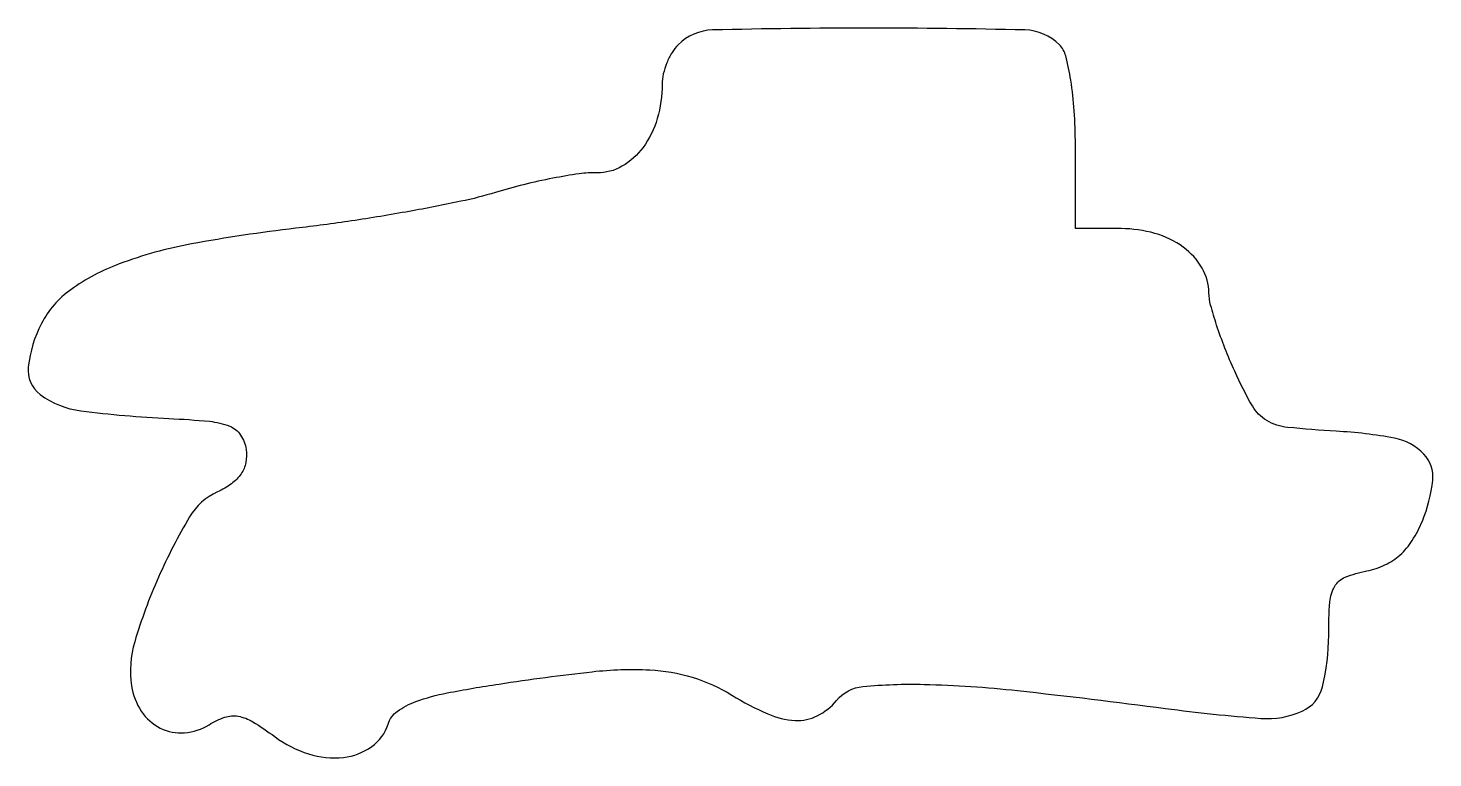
# Model space of a CAD drawing. Extents: x 0 to 106, y 0 to 55.
import ezdxf

# ---------------------------------------------------------------- set-up
doc = ezdxf.new("R2010")
doc.units = 0

msp = doc.modelspace()

# ---------------------------------------------------------------- linework, layer by layer
msp.add_lwpolyline([(49.2, 53.8, 0.060863), (48.740405, 53.212469, 0.039085), (48.3525, 52.437572, 0.038923), (48.087823, 51.606104, 0.057658), (48, 50.847053, -0.0703), (47.635326, 48.266155, -0.08824), (46.571478, 46.101306, -0.103294), (44.986931, 44.677106, -0.137594), (43.121622, 44.195194, 0.040232), (41.7796, 44.114876, 0.012772), (39.801351, 43.783962, 0.012659), (37.606593, 43.300999, 0.013763), (35.5, 42.719249, -0.022486), (32.90823, 42.051936, -0.007338), (29.03125, 41.29682, -0.007295), (24.695255, 40.583302, -0.008166), (20.5, 40.02555, 0.016478), (12.690275, 38.854848, 0.044249), (7.27979, 37.356345, 0.065416), (3.635451, 35.415885, 0.118963), (1.438146, 32.880387, 0.091511), (0.451299, 29.629659, 0.266795), (1.350457, 27.556468, 0.129406), (4.396605, 26.330075, 0.01957), (11, 25.759229, -0.011732), (14.041817, 25.544239, -0.0721), (15.564727, 25.174826, -0.150471), (16.379493, 24.515113, -0.112837), (16.795783, 23.431375, -0.084766), (16.769241, 22.452407, -0.099928), (16.412723, 21.598295, -0.087229), (15.704859, 20.866301, -0.050195), (14.642067, 20.246684, 0.152807), (12.55691, 18.377656, 0.030084), (10.222643, 13.856314, 0.031758), (8.435233, 9.004017, 0.110088), (8.202131, 5.686673, 0.109174), (8.929526, 3.79235, 0.131299), (10.352527, 2.530167, 0.136024), (12.174331, 2.172074, 0.121073), (14.012281, 2.775597, -0.056988), (15.201956, 3.342074, -0.127836), (16.192128, 3.417721, -0.093284), (17.290041, 2.999352, -0.021638), (18.935308, 1.889708, 0.0822), (21.48042, 0.588518, 0.105074), (24.094455, 0.328362, 0.128342), (26.217181, 1.140651, 0.162073), (27.44646, 2.831312, -0.160835), (28.134957, 3.783039, -0.069847), (29.532274, 4.5214, -0.039093), (31.86877, 5.164284, -0.009828), (35.763111, 5.835596, -0.009956), (42.754422, 6.757709, -0.039727), (47.071302, 6.895086, -0.062792), (50.263656, 6.337167, -0.062351), (53.22583, 5.003738, 0.032491), (55.921107, 3.591761, 0.091788), (57.979848, 3.099853, 0.130464), (59.64047, 3.450309, 0.103018), (61.082137, 4.598969, -0.198298), (63.062891, 5.646733, -0.029836), (67.648036, 5.809052, -0.021166), (74.667351, 5.340925, -0.005687), (85.761072, 3.99996, 0.014005), (92.923335, 3.254863, 0.125102), (96.015617, 3.796062, 0.230982), (97.530566, 5.614429, 0.060228), (98, 9.497445, -0.017276), (98.086334, 11.995338, -0.11691), (98.451509, 13.16811, -0.166378), (99.245645, 13.845783, -0.044856), (100.856431, 14.321286, 0.060003), (102.225069, 14.770676, 0.073725), (103.345614, 15.51173, 0.068428), (104.262671, 16.594623, 0.043359), (105.026729, 18.06453, 0.071764), (105.80504, 21.120082, 0.220975), (105.13321, 23.089019, 0.156473), (102.938629, 24.278197, 0.033358), (98.574291, 24.802058, -0.01293), (94.917952, 25.090146, -0.107586), (93.348847, 25.608103, -0.131016), (92.27691, 26.698056, -0.02259), (90.949763, 29.302058, -0.01318), (90.21859, 31.032352, -0.014117), (89.597313, 32.759935, -0.013777), (89.147716, 34.269661, -0.062281), (89.021962, 35.178571, 0.129836), (88.502261, 37.046858, 0.102826), (87.092215, 38.608369, 0.0887), (84.970401, 39.645012, 0.069492), (82.428571, 40), (79, 40), (79, 46.3, 0.016838), (78.914218, 48.846475, 0.022831), (78.654762, 51.132738, 0.022572), (78.276764, 52.96181, 0.134927), (77.8, 53.8, 0.19264), (75.21383, 54.908019, 0.006041), (63.5, 55.049548, 0.006041), (51.78617, 54.908019, 0.19264)], format="xyb", close=True)

doc.saveas('drawing.dxf')
